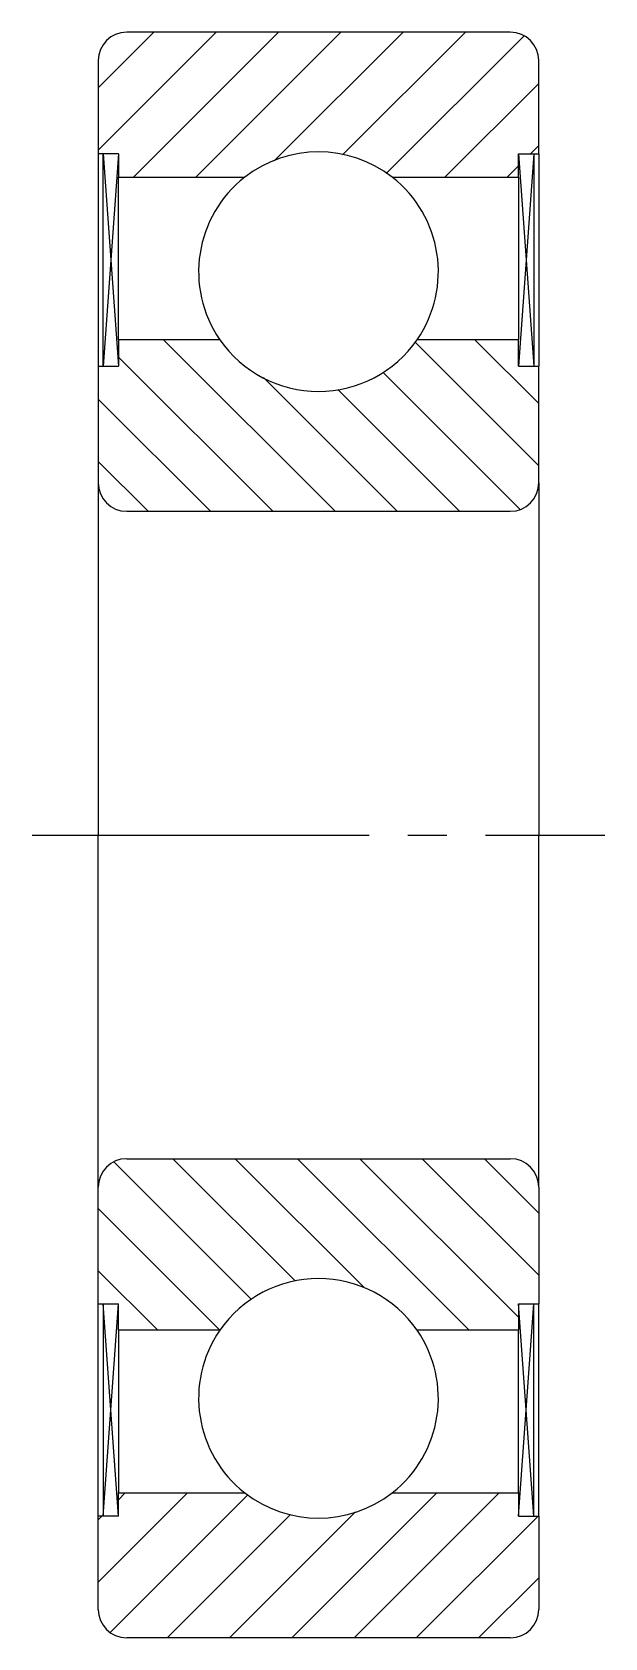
# Model space of a CAD drawing. Extents: x 125 to 228, y 138 to 219.
# Drawn here: x 206.3 to 228.4, y 157.3 to 219.3 of the extents above; entities outside this region: 2.
import ezdxf

# ---------------------------------------------------------------- set-up
doc = ezdxf.new("R2010")
doc.units = 0
doc.header["$MEASUREMENT"] = 0
doc.linetypes.add('CENTER', pattern=[17.5, 13, -1.5, 1.5, -1.5])
doc.layers.get('0').update_dxf_attribs({"linetype": 'CONTINUOUS'})
doc.layers.add('CENTER', color=1, linetype='CENTER')
doc.styles.get("Standard").update_dxf_attribs({"font": 'txt.shx', "bigfont": '@extfont2.shx'})

msp = doc.modelspace()

# ---------------------------------------------------------------- linework, layer by layer
at = {"color": 3, "linetype": 'Continuous'}
for p, q in [((208.877, 217.143), (211.027, 219.293)), ((208.877, 214.739), (213.431, 219.293)), ((210.236, 213.693), (215.836, 219.293)), ((212.64, 213.693), (218.24, 219.293)), ((215.67, 214.319), (220.644, 219.293)), ((218.308, 214.553), (223.048, 219.293)), ((219.994, 213.835), (225.309, 219.15)), ((222.256, 213.693), (225.877, 217.314)), ((209.073, 214.593), (209.659, 206.393)), ((209.659, 214.593), (209.073, 206.393)), ((225.095, 214.593), (225.682, 206.393)), ((225.682, 214.593), (225.095, 206.393)), ((225.561, 214.593), (225.877, 214.91)), ((224.661, 213.693), (225.095, 214.128)), ((218.015, 200.793), (211.39, 207.418)), ((225.877, 202.547), (221.103, 207.321)), ((225.877, 204.951), (223.41, 207.418)), ((215.61, 200.793), (209.659, 206.744)), ((220.419, 200.793), (215.253, 205.959)), ((225.156, 200.864), (219.868, 206.152)), ((222.823, 200.793), (218.125, 205.491)), ((213.206, 200.793), (208.877, 205.122)), ((210.802, 200.793), (208.877, 202.718)), ((214.784, 170.365), (209.481, 175.669)), ((216.476, 171.078), (211.761, 175.793)), ((219.142, 170.816), (214.165, 175.793)), ((223.194, 169.168), (216.569, 175.793)), ((225.095, 169.671), (218.973, 175.793)), ((225.877, 171.293), (221.377, 175.793)), ((225.877, 173.697), (223.781, 175.793)), ((213.573, 169.172), (208.877, 173.868)), ((211.173, 169.168), (208.877, 171.464)), ((209.073, 161.993), (209.659, 170.193)), ((209.659, 161.993), (209.073, 170.193)), ((225.095, 161.993), (225.682, 170.193)), ((225.682, 161.993), (225.095, 170.193)), ((208.877, 159.443), (212.327, 162.893)), ((209.339, 157.501), (214.656, 162.817)), ((209.659, 162.629), (209.923, 162.893)), ((216.344, 157.293), (221.944, 162.893)), ((218.748, 157.293), (224.348, 162.893)), ((208.877, 161.847), (209.023, 161.993)), ((211.535, 157.293), (216.303, 162.061)), ((213.94, 157.293), (218.801, 162.154)), ((221.152, 157.293), (225.852, 161.993)), ((223.556, 157.293), (225.877, 159.614))]:
    msp.add_line(p, q, dxfattribs=at)
at = {"color": 7, "linetype": 'Continuous'}
for p, q in [((224.777, 219.293), (209.977, 219.293)), ((208.877, 218.193), (208.877, 214.593)), ((225.877, 214.593), (225.877, 218.193)), ((209.659, 214.593), (208.877, 214.593)), ((208.877, 214.593), (208.877, 206.393)), ((209.073, 206.393), (209.073, 214.593)), ((209.659, 214.593), (209.659, 213.693)), ((225.095, 213.693), (225.095, 214.593)), ((225.095, 214.593), (225.877, 214.593)), ((225.682, 214.593), (225.682, 206.393)), ((225.877, 214.593), (225.877, 206.393)), ((209.659, 213.693), (214.537, 213.693)), ((209.659, 207.418), (209.659, 213.693)), ((220.218, 213.693), (225.095, 213.693)), ((225.095, 213.693), (225.095, 207.418)), ((213.569, 207.418), (209.659, 207.418)), ((209.659, 207.418), (209.659, 206.393)), ((225.095, 207.418), (221.185, 207.418)), ((225.095, 206.393), (225.095, 207.418)), ((208.877, 206.393), (208.877, 201.893)), ((208.877, 206.393), (209.659, 206.393)), ((225.095, 206.393), (225.877, 206.393)), ((225.877, 201.893), (225.877, 206.393)), ((208.877, 201.893), (208.877, 188.293)), ((225.877, 201.893), (225.877, 188.293)), ((209.977, 200.793), (224.777, 200.793)), ((208.877, 174.693), (208.877, 188.293)), ((225.877, 174.693), (225.877, 188.293)), ((209.977, 175.793), (224.777, 175.793)), ((208.877, 170.193), (208.877, 174.693)), ((225.877, 174.693), (225.877, 170.193)), ((208.877, 161.993), (208.877, 170.193)), ((208.877, 170.193), (209.659, 170.193)), ((209.073, 170.193), (209.073, 161.993)), ((209.659, 169.168), (209.659, 170.193)), ((225.095, 170.193), (225.095, 169.168)), ((225.095, 170.193), (225.877, 170.193)), ((225.682, 161.993), (225.682, 170.193)), ((225.877, 161.993), (225.877, 170.193)), ((213.569, 169.168), (209.659, 169.168)), ((209.659, 169.168), (209.659, 162.893)), ((225.095, 169.168), (221.185, 169.168)), ((225.095, 162.893), (225.095, 169.168)), ((209.659, 162.893), (214.537, 162.893)), ((209.659, 161.993), (209.659, 162.893)), ((220.218, 162.893), (225.095, 162.893)), ((225.095, 162.893), (225.095, 161.993)), ((208.877, 158.393), (208.877, 161.993)), ((209.659, 161.993), (208.877, 161.993)), ((225.095, 161.993), (225.877, 161.993)), ((225.877, 161.993), (225.877, 158.393)), ((224.777, 157.293), (209.977, 157.293))]:
    msp.add_line(p, q, dxfattribs=at)
for centre, radius, start, end in [((209.977, 218.193), 1.1, 90, 180), ((224.777, 218.193), 1.1, 0, 90), ((217.377, 210.043), 4.625, 52.1098, 127.8902), ((217.377, 210.043), 4.625, 127.8902, 214.58078), ((217.377, 210.043), 4.625, 325.41922, 52.1098), ((217.377, 210.043), 4.625, 214.58078, 325.41922), ((209.977, 201.893), 1.1, 180, 270), ((224.777, 201.893), 1.1, 270, 0), ((209.977, 174.693), 1.1, 90, 180), ((224.777, 174.693), 1.1, 0, 90), ((217.377, 166.543), 4.625, 34.58078, 145.41922), ((217.377, 166.543), 4.625, 145.41922, 232.1098), ((217.377, 166.543), 4.625, 307.8902, 34.58078), ((217.377, 166.543), 4.625, 232.1098, 307.8902), ((209.977, 158.393), 1.1, 180, 270), ((224.777, 158.393), 1.1, 270, 0)]:
    msp.add_arc(centre, radius, start, end, dxfattribs=at)
at = {"layer": 'CENTER', "color": 1, "linetype": 'CENTER'}
msp.add_line((206.327, 188.293), (228.427, 188.293), dxfattribs=at)

# ---------------------------------------------------------------- texts
at = {"color": 7, "linetype": 'Continuous'}
for p in [(124.374, 143.288), (124.374, 137.53)]:
    msp.add_text('B6305VV', height=3.2, dxfattribs=at).set_placement(p)

doc.saveas('drawing.dxf')
